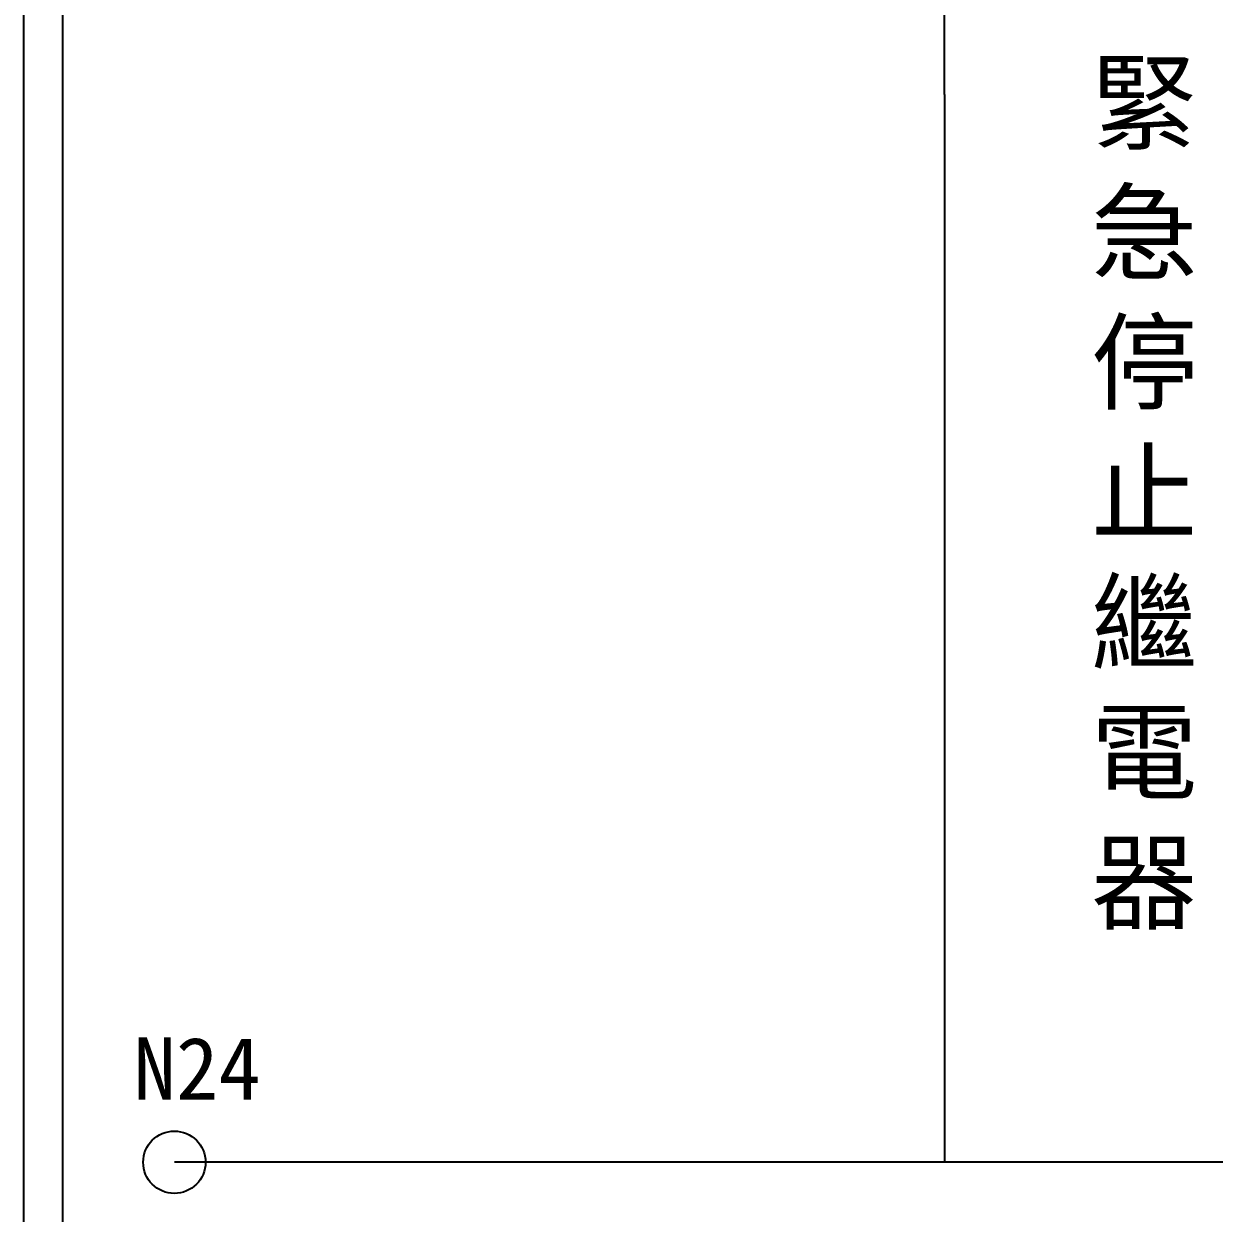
# Model space of a CAD drawing. Extents: x 10 to 297, y 3 to 207.
# Drawn here: x 10 to 48.17, y 28.29 to 66.44 of the extents above; entities that cross this region are included whole.
import ezdxf

# ---------------------------------------------------------------- set-up
doc = ezdxf.new("R2010")
doc.units = 0
doc.layers.add('圖框層', color=7, linetype='CONTINUOUS')
doc.layers.add('標尺寸層', color=3, linetype='CONTINUOUS')
doc.styles.add('CNS', font='romanc.shx', dxfattribs={"bigfont": 'chineset.shx'})
doc.styles.add('STSL', font='kaiu.ttf')

msp = doc.modelspace()

# ---------------------------------------------------------------- linework, layer by layer
at = {"layer": '圖框層', "color": 7}
for p, q in [((10, 3), (10, 206.969)), ((11.25, 4.25), (11.25, 205.719))]:
    msp.add_line(p, q, dxfattribs=at)
at = {"layer": '標尺寸層', "color": 0}
for q in [(39.521, 78.321), (39.521, 44.172)]:
    msp.add_line((39.521, 64.172), q, dxfattribs=at)
at = {"layer": '標尺寸層', "color": 7}
for p, q in [((39.521, 44.172), (39.521, 29.921)), ((52.985, 29.921), (14.828, 29.921))]:
    msp.add_line(p, q, dxfattribs=at)
msp.add_circle((14.828, 29.921), 1, dxfattribs=at)

# ---------------------------------------------------------------- texts
at = {"layer": '圖框層', "color": 4, "style": 'STSL'}
msp.add_text('N24', height=2, dxfattribs=at).set_placement((13.518, 31.927))
at = {"layer": '標尺寸層', "color": 7, "insert": (44.22, 65.159), "char_height": 2.5, "width": 5.42431, "attachment_point": 1, "style": 'CNS'}
msp.add_mtext('{\\fDFKai-SB|b0|i0|c136|p65;緊急停止繼電器}', dxfattribs=at)

doc.saveas('drawing.dxf')
